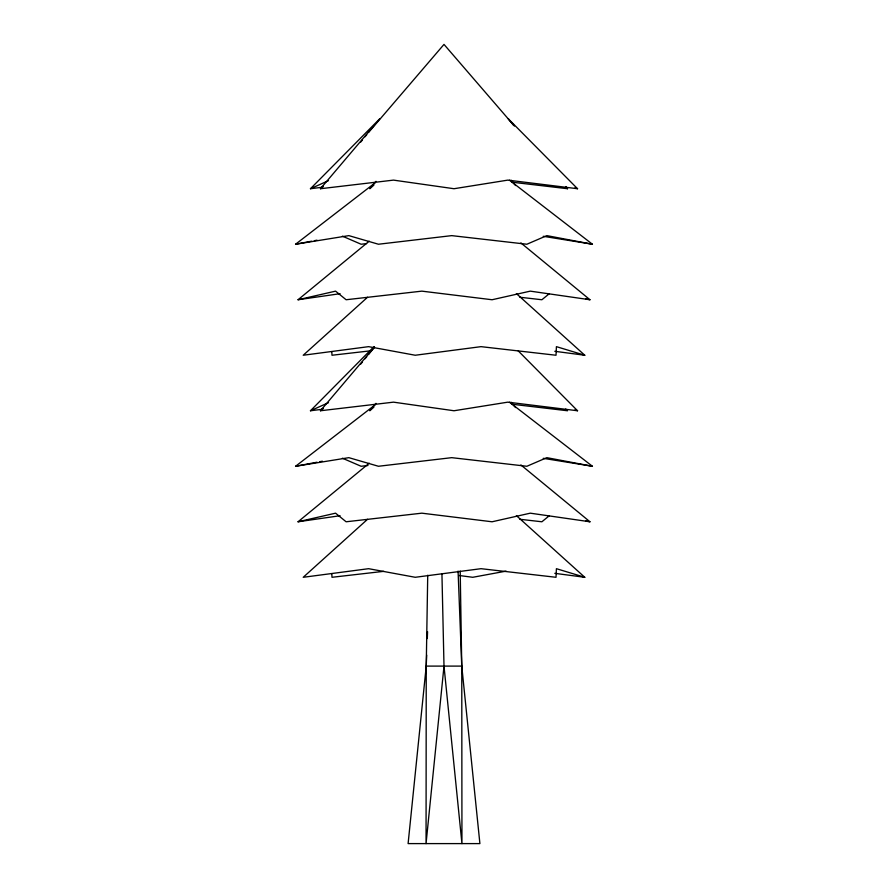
<?xml version="1.0" encoding="UTF-8"?>
<svg xmlns="http://www.w3.org/2000/svg" width="888" height="888" viewBox="0 0 888 888"><rect width="100%" height="100%" fill="white"/><g stroke="black" fill="none" stroke-linecap="round" stroke-linejoin="round"><path stroke-width="1.33" d="M427.727 575.224L426.24 666.1L426.051 843.6L444 666.1L441.935 573.837M458.075 571.084L461.76 666.1L479.897 843.6L408.103 843.6L426.24 666.1L426.662 655.078M427.306 638.561L427.572 631.679M360.75 142.047L362.471 139.938M365.057 136.763L366.788 134.643M368.509 132.534L444 44.4L514.463 126.085M360.75 364.08L362.471 361.971M365.057 358.796L366.788 356.676M368.509 354.567L374.547 347.164M375.968 181.319L369.785 188.722L373.881 185.115M375.968 403.352L369.785 410.756L373.881 407.148M513.453 125.13L508.269 118.781L577.544 188.722L507.825 180.12L454.001 188.722L393.506 180.12L320.457 188.722L379.731 118.781L310.456 188.722L322.766 187.202M518.026 350.671L577.544 410.756L507.825 402.153L454.001 410.756L393.506 402.153L320.457 410.756L374.425 347.086M322.766 409.235L310.456 410.756L373.87 346.731M320.457 188.722L323.221 186.147M320.457 410.756L323.221 408.18M367.532 297.269L303.219 355.244L368.609 346.653L415.24 355.244L481.019 346.653L556.021 355.244L556.41 346.653L584.781 355.244L516.383 293.595M367.532 519.302L303.219 577.289L368.609 568.686L415.24 577.289L481.019 568.686L556.021 577.289L556.41 568.686L584.781 577.289L516.383 515.628M340.093 293.684L298.046 299.744L369.23 241.17M340.093 515.717L298.046 521.778L369.23 463.203M549.261 293.717L541.891 299.744L519.857 297.236M549.261 515.75L541.891 521.778L519.857 519.269M509.468 180.186L592.429 244.233L546.853 235.631L526.873 244.233L451.703 235.631L378.443 244.233L348.851 235.631L295.571 244.233L375.258 182.717M509.468 402.22L592.429 466.267L546.853 457.664L526.873 466.267L451.703 457.664L378.443 466.267L348.851 457.664L295.571 466.267L375.258 404.75M310.456 188.722L328.482 180.664M310.456 410.756L328.482 402.697M298.046 299.744L335.575 291.142L346.109 299.744L421.844 291.142L492.074 299.744L530.28 291.142L589.954 299.744L520.901 242.912M298.046 521.778L335.575 513.175L346.109 521.778L421.844 513.175L492.074 521.778L530.28 513.175L589.954 521.778L520.901 464.946M295.571 244.233L311.655 241.192M314.341 240.692L317.016 240.182M295.571 466.267L317.016 462.215M319.702 461.716L322.388 461.205M506.071 571.139L472.76 577.289L459.052 575.491M366.6 243.612L361.127 244.233L342.402 236.164M370.163 350.871L331.979 355.244L331.812 351.559M367.965 465.49L361.127 466.267L342.402 458.208M383.794 571.339L331.979 577.289L331.812 573.604M426.24 666.1L461.76 666.1L461.949 843.6L444 666.1M512.076 182.195L567.543 188.722L565.778 186.635M512.076 404.229L567.543 410.756L565.7 409.035M554.811 351.304L584.781 355.244M554.811 573.337L584.781 577.289M543.245 236.297L592.429 244.233M543.245 458.33L592.429 466.267M585.936 298.823L589.954 299.744M585.936 520.856L589.954 521.778M575.135 187.646L577.544 188.722M575.135 409.679L577.544 410.756M565.7 187.002L567.543 188.722M511.144 180.264L515.562 185.548M511.144 402.297L515.562 407.581M460.206 571.084L461.76 666.1"/></g></svg>
